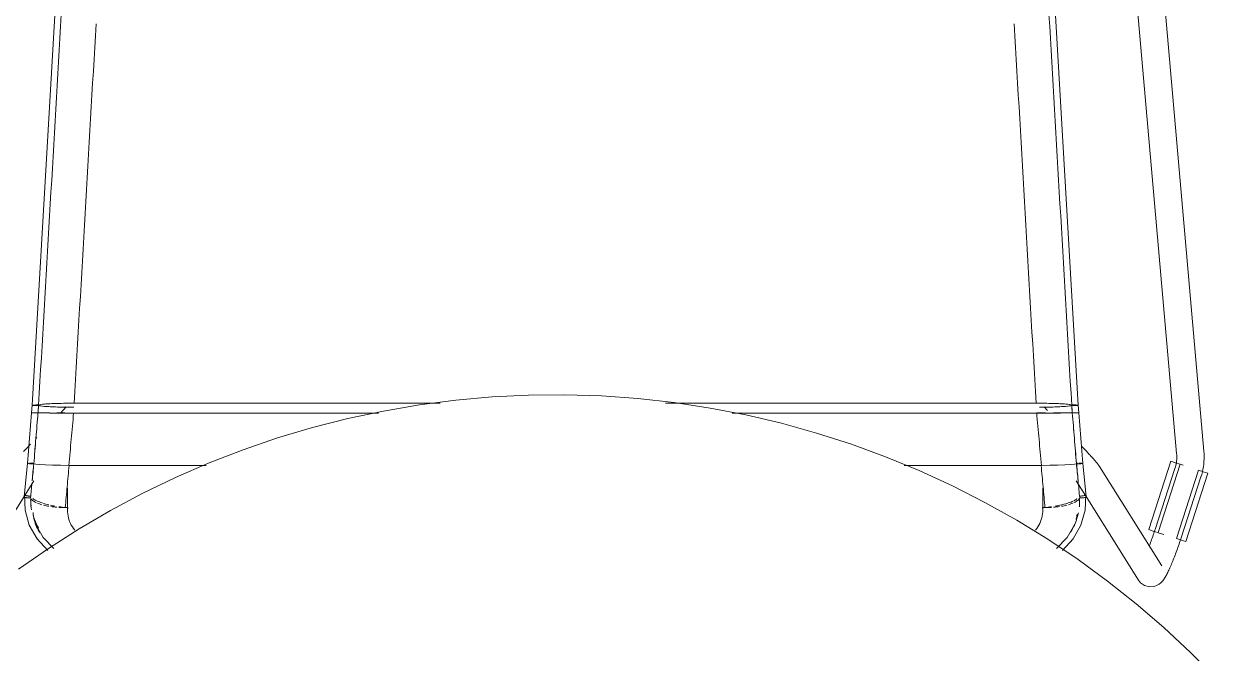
# Model space of a CAD drawing. Header units: millimetres. Extents: x 155927 to 326028, y -36033 to 97293.
# Drawn here: x 178558 to 179081, y 12592 to 12868 of the extents above; entities that cross this region are included whole.
import ezdxf

# ---------------------------------------------------------------- set-up
doc = ezdxf.new("R2010")
doc.units = ezdxf.units.MM
doc.header["$MEASUREMENT"] = 0
doc.layers.add('I-FURN', color=8, linetype='CONTINUOUS', lineweight=9)

msp = doc.modelspace()

# ---------------------------------------------------------------- linework, layer by layer
at = {"layer": 'I-FURN'}
for p, q in [((179075.83, 12680.44), (179036.88, 13123.77)), ((179026.58, 13103.89), (179063.88, 12679.39)), ((178561.88, 12700.57), (178581.16, 13032.48)), ((179020.68, 12700.57), (179001.4, 13032.48)), ((178763.62, 12704.2), (178747.69, 12702.77)), ((178779.6, 12704.99), (178763.62, 12704.2)), ((178795.6, 12705.13), (178779.6, 12704.99)), ((178811.59, 12704.64), (178795.6, 12705.13)), ((178827.55, 12703.51), (178811.59, 12704.64)), ((178843.45, 12701.74), (178827.55, 12703.51)), ((178561.87, 12700.57), (178561.6, 12697.21)), ((178561.94, 12700.6), (178561.88, 12700.57)), ((178561.88, 12700.57), (178561.94, 12700.54)), ((178562.13, 12700.62), (178561.94, 12700.6)), ((178561.94, 12700.54), (178562.13, 12700.51)), ((178562.42, 12700.64), (178562.13, 12700.62)), ((178562.13, 12700.51), (178562.43, 12700.49)), ((178562.8, 12700.66), (178562.42, 12700.64)), ((178562.43, 12700.49), (178562.81, 12700.47)), ((178563.25, 12700.67), (178562.8, 12700.66)), ((178562.81, 12700.47), (178563.26, 12700.46)), ((178563.74, 12700.68), (178563.25, 12700.67)), ((178563.26, 12700.46), (178563.75, 12700.46)), ((178564.24, 12700.68), (178563.74, 12700.68)), ((178563.75, 12700.46), (178564.25, 12700.46)), ((178564.71, 12700.67), (178564.24, 12700.68)), ((178564.25, 12700.46), (178564.72, 12700.47)), ((178565.6, 12700.88), (178564.71, 12700.67)), ((178564.72, 12700.47), (178565.62, 12700.26)), ((178567.35, 12701.07), (178565.6, 12700.88)), ((178565.62, 12700.26), (178567.37, 12700.07)), ((178569.85, 12701.23), (178567.35, 12701.07)), ((178567.37, 12700.07), (178569.87, 12699.9)), ((178572.98, 12701.36), (178569.85, 12701.23)), ((178569.87, 12699.9), (178572.99, 12699.78)), ((178576.54, 12701.43), (178572.98, 12701.36)), ((178572.99, 12699.78), (178576.54, 12699.7)), ((178576.84, 12699.82), (178574.27, 12697.15)), ((178580.33, 12701.46), (178576.54, 12701.43)), ((178576.54, 12699.7), (178580.22, 12699.67)), ((178740.9, 12701.46), (178580.33, 12701.46)), ((178580.33, 12701.46), (178740.9, 12701.46)), ((178716.05, 12698.02), (178700.4, 12694.7)), ((178731.82, 12700.71), (178716.05, 12698.02)), ((178747.69, 12702.77), (178731.82, 12700.71)), ((179002.23, 12701.46), (178839.63, 12701.46)), ((178839.63, 12701.46), (179002.23, 12701.46)), ((178859.27, 12699.34), (178843.45, 12701.74)), ((178874.98, 12696.3), (178859.27, 12699.34)), ((179006.02, 12701.43), (179002.23, 12701.46)), ((179003.77, 12699.68), (179006.02, 12699.7)), ((179007.19, 12698.29), (179005.72, 12699.82)), ((179009.58, 12701.36), (179006.02, 12701.43)), ((179006.02, 12699.7), (179009.57, 12699.78)), ((179009.57, 12699.78), (179012.69, 12699.9)), ((179012.71, 12701.23), (179009.58, 12701.36)), ((179012.69, 12699.9), (179015.19, 12700.07)), ((179015.21, 12701.07), (179012.71, 12701.23)), ((179015.19, 12700.07), (179016.94, 12700.26)), ((179016.96, 12700.88), (179015.21, 12701.07)), ((179016.94, 12700.26), (179017.84, 12700.47)), ((179017.85, 12700.67), (179016.96, 12700.88)), ((179017.84, 12700.47), (179018.31, 12700.46)), ((179018.32, 12700.68), (179017.85, 12700.67)), ((179018.31, 12700.46), (179018.81, 12700.46)), ((179018.82, 12700.68), (179018.32, 12700.68)), ((179018.81, 12700.46), (179019.3, 12700.46)), ((179019.31, 12700.67), (179018.82, 12700.68)), ((179019.3, 12700.46), (179019.75, 12700.47)), ((179019.76, 12700.66), (179019.31, 12700.67)), ((179019.75, 12700.47), (179020.13, 12700.49)), ((179020.14, 12700.64), (179019.76, 12700.66)), ((179020.13, 12700.49), (179020.43, 12700.51)), ((179020.43, 12700.62), (179020.14, 12700.64)), ((179020.62, 12700.6), (179020.43, 12700.62)), ((179020.43, 12700.51), (179020.62, 12700.54)), ((179020.68, 12700.57), (179020.62, 12700.6)), ((179020.62, 12700.54), (179020.68, 12700.57)), ((179020.69, 12700.57), (179020.96, 12697.21)), ((178559.78, 12675.01), (178561.6, 12697.21)), ((178561.67, 12697.21), (178561.6, 12697.21)), ((178561.6, 12697.21), (178561.67, 12697.21)), ((178561.67, 12697.21), (178561.6, 12697.21)), ((178561.6, 12697.21), (178561.67, 12697.21)), ((178561.86, 12697.2), (178561.67, 12697.21)), ((178561.67, 12697.21), (178561.86, 12697.21)), ((178561.86, 12697.21), (178561.67, 12697.21)), ((178561.67, 12697.21), (178561.85, 12697.2)), ((178561.85, 12697.2), (178562.15, 12697.2)), ((178561.86, 12697.21), (178562.15, 12697.21)), ((178562.15, 12697.21), (178561.86, 12697.21)), ((178562.15, 12697.2), (178561.86, 12697.2)), ((178562.15, 12697.21), (178562.54, 12697.22)), ((178562.53, 12697.22), (178562.15, 12697.21)), ((178562.53, 12697.2), (178562.15, 12697.2)), ((178562.15, 12697.2), (178562.53, 12697.2)), ((178562.99, 12697.22), (178562.53, 12697.22)), ((178562.98, 12697.2), (178562.53, 12697.2)), ((178562.53, 12697.2), (178562.98, 12697.2)), ((178562.54, 12697.22), (178562.99, 12697.22)), ((178563.47, 12697.2), (178562.98, 12697.2)), ((178562.98, 12697.2), (178563.47, 12697.2)), ((178562.99, 12697.22), (178563.48, 12697.22)), ((178563.48, 12697.22), (178562.99, 12697.22)), ((178563.97, 12697.2), (178563.47, 12697.2)), ((178563.47, 12697.2), (178563.97, 12697.2)), ((178563.48, 12697.22), (178563.98, 12697.22)), ((178563.97, 12697.22), (178563.48, 12697.22)), ((178564.44, 12697.22), (178563.97, 12697.22)), ((178564.44, 12697.2), (178563.97, 12697.2)), ((178563.97, 12697.2), (178564.44, 12697.2)), ((178563.98, 12697.22), (178564.45, 12697.22)), ((178565.33, 12697.19), (178564.44, 12697.2)), ((178564.44, 12697.2), (178565.32, 12697.19)), ((178565.32, 12697.19), (178567.07, 12697.17)), ((178567.07, 12697.17), (178565.33, 12697.19)), ((178565.34, 12697.23), (178567.1, 12697.24)), ((178567.09, 12697.24), (178565.34, 12697.23)), ((178567.07, 12697.17), (178569.58, 12697.16)), ((178569.57, 12697.16), (178567.08, 12697.17)), ((178569.59, 12697.26), (178567.09, 12697.24)), ((178567.1, 12697.24), (178569.59, 12697.26)), ((178572.71, 12697.15), (178569.58, 12697.16)), ((178569.58, 12697.16), (178572.71, 12697.15)), ((178576.27, 12697.27), (178572.71, 12697.26)), ((178576.28, 12697.15), (178572.71, 12697.15)), ((178572.71, 12697.15), (178576.28, 12697.15)), ((178572.72, 12697.26), (178576.27, 12697.27)), ((178580.06, 12697.15), (178576.28, 12697.15)), ((178576.28, 12697.15), (178580.06, 12697.15)), ((178713.8, 12697.15), (178580.06, 12697.15)), ((178580.06, 12697.15), (178713.8, 12697.15)), ((178700.4, 12694.7), (178684.89, 12690.75)), ((179002.5, 12697.15), (178868.86, 12697.15)), ((178868.86, 12697.15), (179002.5, 12697.15)), ((178890.55, 12692.64), (178874.98, 12696.3)), ((178905.97, 12688.36), (178890.55, 12692.64)), ((179006.28, 12697.15), (179002.5, 12697.15)), ((179002.5, 12697.15), (179006.28, 12697.15)), ((179002.51, 12697.27), (179006.29, 12697.27)), ((179006.29, 12697.27), (179002.51, 12697.27)), ((179009.85, 12697.15), (179006.28, 12697.15)), ((179006.28, 12697.15), (179009.85, 12697.15)), ((179009.84, 12697.26), (179012.97, 12697.26)), ((179012.97, 12697.26), (179009.85, 12697.26)), ((179012.98, 12697.16), (179009.85, 12697.15)), ((179009.85, 12697.15), (179012.98, 12697.16)), ((179012.97, 12697.26), (179015.46, 12697.24)), ((179015.47, 12697.24), (179012.97, 12697.26)), ((179015.48, 12697.17), (179012.98, 12697.16)), ((179012.98, 12697.16), (179015.49, 12697.17)), ((179015.46, 12697.24), (179017.22, 12697.23)), ((179017.22, 12697.23), (179015.47, 12697.24)), ((179017.23, 12697.19), (179015.49, 12697.17)), ((179015.49, 12697.17), (179017.24, 12697.19)), ((179018.12, 12697.2), (179017.23, 12697.19)), ((179017.24, 12697.19), (179018.12, 12697.2)), ((179018.11, 12697.22), (179018.58, 12697.22)), ((179018.59, 12697.22), (179018.12, 12697.22)), ((179018.59, 12697.2), (179018.12, 12697.2)), ((179018.12, 12697.2), (179018.59, 12697.2)), ((179018.58, 12697.22), (179019.08, 12697.22)), ((179019.08, 12697.22), (179018.59, 12697.22)), ((179019.09, 12697.2), (179018.59, 12697.2)), ((179018.59, 12697.2), (179019.09, 12697.2)), ((179019.08, 12697.22), (179019.57, 12697.22)), ((179019.57, 12697.22), (179019.08, 12697.22)), ((179019.58, 12697.2), (179019.09, 12697.2)), ((179019.09, 12697.2), (179019.58, 12697.2)), ((179019.57, 12697.22), (179020.02, 12697.22)), ((179020.03, 12697.22), (179019.57, 12697.22)), ((179020.03, 12697.2), (179019.58, 12697.2)), ((179019.58, 12697.2), (179020.03, 12697.2)), ((179020.02, 12697.22), (179020.41, 12697.21)), ((179020.41, 12697.21), (179020.03, 12697.22)), ((179020.41, 12697.2), (179020.03, 12697.2)), ((179020.03, 12697.2), (179020.41, 12697.2)), ((179020.7, 12697.2), (179020.41, 12697.2)), ((179020.41, 12697.2), (179020.71, 12697.2)), ((179020.89, 12697.21), (179020.96, 12697.21)), ((179020.96, 12697.21), (179020.89, 12697.21)), ((179020.89, 12697.21), (179020.96, 12697.21)), ((179020.96, 12697.21), (179020.89, 12697.21)), ((179022.78, 12675.01), (179020.96, 12697.21)), ((178684.89, 12690.75), (178669.56, 12686.19)), ((178921.2, 12683.47), (178905.97, 12688.36)), ((178559.8, 12682.05), (178560.24, 12682.52)), ((178560.24, 12682.52), (178560.69, 12683)), ((178560.69, 12683), (178561.15, 12683.48)), ((178563.5, 12685.97), (178563.99, 12686.47)), ((178669.56, 12686.19), (178654.42, 12681.02)), ((178936.22, 12677.97), (178921.2, 12683.47)), ((179022.76, 12682.05), (179022.32, 12682.52)), ((178558.13, 12680.25), (178558.53, 12680.69)), ((178558.53, 12680.69), (178558.95, 12681.13)), ((178558.95, 12681.13), (178559.37, 12681.59)), ((178559.37, 12681.59), (178559.8, 12682.05)), ((178654.42, 12681.02), (178639.5, 12675.24)), ((178951.02, 12671.88), (178936.22, 12677.97)), ((179023.19, 12681.59), (179022.76, 12682.05)), ((179023.61, 12681.13), (179023.19, 12681.59)), ((179024.03, 12680.69), (179023.61, 12681.13)), ((179024.43, 12680.25), (179024.03, 12680.69)), ((179024.82, 12679.83), (179024.43, 12680.25)), ((179025.2, 12679.41), (179024.82, 12679.83)), ((179025.57, 12679.01), (179025.2, 12679.41)), ((179025.93, 12678.62), (179025.57, 12679.01)), ((179026.27, 12678.24), (179025.93, 12678.62)), ((179026.6, 12677.88), (179026.27, 12678.24)), ((179026.91, 12677.53), (179026.6, 12677.88)), ((179027.22, 12677.19), (179026.91, 12677.53)), ((179027.5, 12676.87), (179027.22, 12677.19)), ((179063.88, 12679.39), (179063.92, 12678.73)), ((179063.93, 12677.41), (179063.9, 12676.75)), ((179063.92, 12678.73), (179063.94, 12678.07)), ((179063.94, 12678.07), (179063.93, 12677.41)), ((179075.84, 12680.39), (179075.83, 12680.44)), ((179075.91, 12679.25), (179075.84, 12680.39)), ((179075.86, 12675.83), (179075.92, 12676.97)), ((179075.94, 12678.11), (179075.91, 12679.25)), ((179075.92, 12676.97), (179075.94, 12678.11)), ((178558.35, 12660.52), (178559.77, 12675.01)), ((178559.84, 12675.03), (178559.77, 12675.01)), ((178559.77, 12675.01), (178559.84, 12674.98)), ((178559.78, 12675.01), (178559.84, 12675.03)), ((178559.84, 12674.98), (178559.78, 12675.01)), ((178560.02, 12675.06), (178559.84, 12675.03)), ((178559.84, 12675.03), (178560.03, 12675.06)), ((178559.84, 12674.98), (178560.03, 12674.96)), ((178560.32, 12675.08), (178560.02, 12675.06)), ((178560.03, 12675.06), (178560.32, 12675.08)), ((178560.03, 12674.96), (178560.33, 12674.94)), ((178560.33, 12674.94), (178560.03, 12674.96)), ((178560.33, 12674.94), (178560.71, 12674.92)), ((178560.71, 12674.92), (178560.33, 12674.94)), ((178561.15, 12675.11), (178560.7, 12675.1)), ((178560.7, 12675.1), (178561.15, 12675.11)), ((178560.71, 12674.92), (178561.16, 12674.91)), ((178561.17, 12674.91), (178560.71, 12674.92)), ((178561.64, 12675.11), (178561.15, 12675.11)), ((178561.15, 12675.11), (178561.64, 12675.11)), ((178561.16, 12674.91), (178561.65, 12674.9)), ((178561.66, 12674.9), (178561.17, 12674.91)), ((178562.14, 12675.11), (178561.64, 12675.11)), ((178561.64, 12675.11), (178562.14, 12675.11)), ((178561.65, 12674.9), (178562.15, 12674.91)), ((178562.16, 12674.91), (178561.66, 12674.9)), ((178562.61, 12675.1), (178562.14, 12675.11)), ((178562.14, 12675.11), (178562.61, 12675.1)), ((178562.15, 12674.91), (178562.62, 12674.92)), ((178562.63, 12674.92), (178562.16, 12674.91)), ((178562.62, 12674.92), (178563.51, 12674.72)), ((178563.51, 12674.72), (178562.63, 12674.92)), ((178565.23, 12674.55), (178563.51, 12674.72)), ((178563.51, 12674.72), (178565.25, 12674.54)), ((178567.69, 12674.39), (178565.25, 12674.54)), ((178565.25, 12674.54), (178567.73, 12674.39)), ((178570.76, 12674.28), (178567.72, 12674.39)), ((178567.73, 12674.39), (178570.83, 12674.28)), ((178574.27, 12674.21), (178570.82, 12674.28)), ((178570.83, 12674.28), (178574.26, 12674.21)), ((178574.36, 12674.2), (178578.12, 12674.18)), ((178578, 12674.18), (178574.36, 12674.2)), ((178578.12, 12674.18), (178638.24, 12674.18)), ((178638.24, 12674.18), (178578.12, 12674.18)), ((178639.5, 12675.24), (178624.82, 12668.88)), ((178944.32, 12674.18), (179004.44, 12674.18)), ((179004.44, 12674.18), (178944.32, 12674.18)), ((178965.55, 12665.2), (178951.02, 12671.88)), ((179004.44, 12674.18), (179008.2, 12674.2)), ((179008.2, 12674.2), (179004.56, 12674.18)), ((179011.74, 12674.28), (179008.29, 12674.21)), ((179008.3, 12674.21), (179011.73, 12674.28)), ((179011.73, 12674.28), (179014.83, 12674.39)), ((179014.87, 12674.39), (179011.8, 12674.28)), ((179014.83, 12674.39), (179017.31, 12674.54)), ((179017.31, 12674.54), (179014.87, 12674.39)), ((179017.31, 12674.54), (179019.05, 12674.72)), ((179019.05, 12674.72), (179017.33, 12674.55)), ((179019.93, 12674.92), (179019.05, 12674.72)), ((179019.05, 12674.72), (179019.94, 12674.92)), ((179020.4, 12674.91), (179019.93, 12674.92)), ((179019.94, 12674.92), (179020.41, 12674.91)), ((179020.42, 12675.11), (179019.95, 12675.1)), ((179019.95, 12675.1), (179020.42, 12675.11)), ((179020.9, 12674.9), (179020.4, 12674.91)), ((179020.41, 12674.91), (179020.91, 12674.9)), ((179021.39, 12674.91), (179020.9, 12674.9)), ((179020.91, 12674.9), (179021.4, 12674.91)), ((179021.41, 12675.11), (179020.92, 12675.11)), ((179020.92, 12675.11), (179021.41, 12675.11)), ((179021.85, 12674.92), (179021.39, 12674.91)), ((179021.4, 12674.91), (179021.85, 12674.92)), ((179021.86, 12675.1), (179021.41, 12675.11)), ((179021.41, 12675.11), (179021.86, 12675.1)), ((179021.85, 12674.92), (179022.23, 12674.94)), ((179022.23, 12674.94), (179021.85, 12674.92)), ((179022.24, 12675.08), (179021.86, 12675.1)), ((179021.86, 12675.1), (179022.24, 12675.08)), ((179022.23, 12674.94), (179022.53, 12674.96)), ((179022.53, 12674.96), (179022.23, 12674.94)), ((179022.54, 12675.06), (179022.24, 12675.08)), ((179022.24, 12675.08), (179022.53, 12675.06)), ((179022.53, 12675.06), (179022.72, 12675.03)), ((179022.53, 12674.96), (179022.72, 12674.98)), ((179022.72, 12675.03), (179022.54, 12675.06)), ((179022.79, 12675.01), (179022.72, 12675.03)), ((179022.72, 12675.03), (179022.78, 12675.01)), ((179022.78, 12675.01), (179022.72, 12674.98)), ((179022.72, 12674.98), (179022.79, 12675.01)), ((179024.21, 12660.52), (179022.79, 12675.01)), ((179027.78, 12676.56), (179027.5, 12676.87)), ((179028.03, 12676.27), (179027.78, 12676.56)), ((179028.28, 12675.99), (179028.03, 12676.27)), ((179028.51, 12675.72), (179028.28, 12675.99)), ((179028.72, 12675.47), (179028.51, 12675.72)), ((179028.92, 12675.23), (179028.72, 12675.47)), ((179029.11, 12675), (179028.92, 12675.23)), ((179029.29, 12674.77), (179029.11, 12675)), ((179029.47, 12674.55), (179029.29, 12674.77)), ((179029.64, 12674.32), (179029.47, 12674.55)), ((179029.82, 12674.07), (179029.64, 12674.32)), ((179030.04, 12673.74), (179029.82, 12674.07)), ((179057.34, 12630.16), (179030.04, 12673.74)), ((179061.39, 12675.98), (179051.7, 12645.97)), ((179063.13, 12672.83), (179054.42, 12646.02)), ((179055.74, 12644.66), (179065.43, 12674.67)), ((179061.39, 12675.98), (179063.34, 12675.35)), ((179063.14, 12672.86), (179063.13, 12672.83)), ((179063.33, 12673.49), (179063.14, 12672.86)), ((179063.5, 12674.13), (179063.33, 12673.49)), ((179063.34, 12675.35), (179065.31, 12674.71)), ((179063.64, 12674.78), (179063.5, 12674.13)), ((179063.75, 12675.43), (179063.64, 12674.78)), ((179063.84, 12676.09), (179063.75, 12675.43)), ((179073.5, 12672.07), (179063.81, 12642.06)), ((179063.9, 12676.75), (179063.84, 12676.09)), ((179065.53, 12674.64), (179066.69, 12674.26)), ((179073.62, 12672.03), (179075.59, 12671.39)), ((179075.16, 12671.32), (179075.4, 12672.44)), ((179075.4, 12672.44), (179075.6, 12673.56)), ((179075.6, 12673.56), (179075.76, 12674.69)), ((179075.76, 12674.69), (179075.86, 12675.83)), ((178558.82, 12661.18), (178562.69, 12667.37)), ((178624.82, 12668.88), (178610.41, 12661.93)), ((179019.87, 12667.37), (179023.91, 12660.92)), ((179065.83, 12642.31), (179074.54, 12669.12)), ((179077.54, 12670.76), (179067.86, 12640.75)), ((179074.54, 12669.12), (179074.87, 12670.21)), ((179074.87, 12670.21), (179075.16, 12671.32)), ((179075.59, 12671.39), (179077.54, 12670.76)), ((178558.47, 12661.41), (178558.76, 12654.5)), ((178577.41, 12664.14), (178577.41, 12654.38)), ((178610.41, 12661.93), (178596.29, 12654.41)), ((178979.81, 12657.94), (178965.55, 12665.2)), ((179005.15, 12654.38), (179005.15, 12664.14)), ((179024.09, 12661.41), (179023.8, 12654.5)), ((178535.39, 12623.79), (178558.42, 12660.55)), ((178993.77, 12650.12), (178979.81, 12657.94)), ((179024.14, 12660.55), (179047.17, 12623.79)), ((178558.76, 12654.5), (178560.63, 12647.98)), ((178577.47, 12655.63), (178576.42, 12655.63)), ((178596.29, 12654.41), (178582.48, 12646.33)), ((179006.14, 12655.63), (179005.09, 12655.63)), ((179023.8, 12654.5), (179021.93, 12647.98)), ((178560.63, 12647.98), (178564.02, 12641.97)), ((178563.34, 12648.38), (178566.71, 12642.55)), ((178582.48, 12646.33), (178569, 12637.71)), ((179007.4, 12641.75), (178993.77, 12650.12)), ((179019.22, 12648.38), (179015.85, 12642.55)), ((179021.93, 12647.98), (179018.54, 12641.97)), ((179053.65, 12645.34), (179051.7, 12645.97)), ((179054.08, 12645), (179054.31, 12645.69)), ((179054.31, 12645.69), (179054.42, 12646.02)), ((178564.02, 12641.97), (178568.77, 12636.82)), ((178566.71, 12642.55), (178571.39, 12637.64)), ((179020.69, 12632.83), (179007.4, 12641.75)), ((179015.85, 12642.55), (179011.17, 12637.64)), ((179018.54, 12641.97), (179013.79, 12636.82)), ((179052.21, 12639.66), (179052.45, 12640.3)), ((179052.45, 12640.3), (179052.68, 12640.95)), ((179052.68, 12640.95), (179052.92, 12641.6)), ((179052.92, 12641.6), (179053.15, 12642.27)), ((179053.15, 12642.27), (179053.39, 12642.94)), ((179053.39, 12642.94), (179053.62, 12643.62)), ((179053.62, 12643.62), (179053.85, 12644.31)), ((179055.62, 12644.7), (179053.65, 12645.34)), ((179053.85, 12644.31), (179054.08, 12645)), ((179055.84, 12644.63), (179058.32, 12643.83)), ((179065.9, 12641.38), (179063.93, 12642.02)), ((179064.94, 12639.64), (179065.19, 12640.38)), ((179065.19, 12640.38), (179065.44, 12641.11)), ((179065.44, 12641.11), (179065.68, 12641.85)), ((179065.68, 12641.85), (179065.83, 12642.31)), ((179067.86, 12640.75), (179065.9, 12641.38)), ((178569, 12637.71), (178555.88, 12628.56)), ((179013.79, 12636.82), (179013.75, 12636.79)), ((179051.98, 12639.04), (179052.21, 12639.66)), ((179063.17, 12634.71), (179063.42, 12635.38)), ((179063.42, 12635.38), (179063.68, 12636.07)), ((179063.68, 12636.07), (179063.93, 12636.77)), ((179063.93, 12636.77), (179064.19, 12637.48)), ((179064.19, 12637.48), (179064.44, 12638.19)), ((179064.44, 12638.19), (179064.69, 12638.92)), ((179064.69, 12638.92), (179064.94, 12639.64)), ((179033.61, 12623.4), (179020.69, 12632.83)), ((179061.17, 12629.77), (179061.42, 12630.34)), ((179061.42, 12630.34), (179061.66, 12630.92)), ((179061.66, 12630.92), (179061.91, 12631.51)), ((179061.91, 12631.51), (179062.16, 12632.12)), ((179062.16, 12632.12), (179062.41, 12632.75)), ((179062.41, 12632.75), (179062.66, 12633.39)), ((179062.66, 12633.39), (179062.91, 12634.04)), ((179062.91, 12634.04), (179063.17, 12634.71)), ((179058.35, 12624.32), (179058.6, 12624.7)), ((179058.6, 12624.7), (179058.84, 12625.1)), ((179058.84, 12625.1), (179059.08, 12625.5)), ((179059.08, 12625.5), (179059.31, 12625.91)), ((179059.31, 12625.91), (179059.54, 12626.33)), ((179059.54, 12626.33), (179059.77, 12626.77)), ((179059.77, 12626.77), (179060, 12627.23)), ((179060, 12627.23), (179060.23, 12627.7)), ((179060.23, 12627.7), (179060.46, 12628.19)), ((179060.46, 12628.19), (179060.7, 12628.7)), ((179060.7, 12628.7), (179060.93, 12629.23)), ((179060.93, 12629.23), (179061.17, 12629.77)), ((179046.14, 12613.45), (179033.61, 12623.4)), ((179048.07, 12622.66), (179047.17, 12623.79)), ((179048.07, 12622.66), (179049.8, 12621.44)), ((179049.8, 12621.44), (179052.03, 12620.85)), ((179052.03, 12620.85), (179054, 12621.03)), ((179054, 12621.03), (179055.38, 12621.55)), ((179055.38, 12621.55), (179056.29, 12622.11)), ((179056.29, 12622.11), (179056.92, 12622.63)), ((179056.92, 12622.63), (179057.39, 12623.1)), ((179057.39, 12623.1), (179057.76, 12623.52)), ((179057.76, 12623.52), (179058.07, 12623.93)), ((179058.07, 12623.93), (179058.35, 12624.32)), ((179058.27, 12603.01), (179046.14, 12613.45)), ((179069.96, 12592.1), (179058.27, 12603.01)), ((179081.21, 12580.73), (179069.96, 12592.1))]:
    msp.add_line(p, q, dxfattribs=at)
for points in [[(178584.03, 13032.67), (178580.81, 12977.43), (178574.37, 12866.83), (178567.93, 12756.07), (178564.71, 12700.67)], [(178998.53, 13032.67), (179001.75, 12977.43), (179008.19, 12866.83), (179014.63, 12756.07), (179017.85, 12700.67)], [(178580.33, 12701.46), (178583.52, 12756.99), (178586.72, 12812.52), (178589.92, 12867.95)], [(178992.65, 12867.95), (178995.84, 12812.49), (178999.04, 12756.99), (179002.23, 12701.46)], [(178564.72, 12700.47), (178564.12, 12700.45), (178562.61, 12700.45), (178561.87, 12700.53), (178561.87, 12700.57)], [(178564.44, 12697.2), (178564.48, 12697.78), (178564.57, 12698.93), (178564.66, 12700.09), (178564.71, 12700.67)], [(178564.45, 12697.22), (178564.49, 12697.76), (178564.58, 12698.84), (178564.67, 12699.93), (178564.72, 12700.47)], [(179018.11, 12697.22), (179018.07, 12697.76), (179017.98, 12698.84), (179017.89, 12699.93), (179017.84, 12700.47)], [(179018.12, 12697.2), (179018.08, 12697.78), (179017.99, 12698.93), (179017.9, 12700.09), (179017.85, 12700.67)], [(178564.44, 12697.2), (178564.14, 12693.48), (178563.53, 12686.05), (178562.93, 12678.62), (178562.63, 12674.92)], [(178579.03, 12685.65), (178579.38, 12689.48), (178579.72, 12693.31), (178580.06, 12697.15)], [(179002.5, 12697.15), (179002.84, 12693.31), (179003.18, 12689.48), (179003.53, 12685.65)], [(179018.12, 12697.2), (179018.42, 12693.48), (179019.03, 12686.05), (179019.63, 12678.62), (179019.93, 12674.92)], [(179018.64, 12690.89), (179018.67, 12690.48), (179018.71, 12690.07), (179018.74, 12689.66)], [(178578, 12674.18), (178578.35, 12678), (178578.69, 12681.82), (178579.03, 12685.65)], [(179003.53, 12685.65), (179003.87, 12681.82), (179004.21, 12678), (179004.56, 12674.18)], [(179019.04, 12686.05), (179019.34, 12682.4), (179019.65, 12678.75), (179019.95, 12675.1)], [(178561.9, 12667.38), (178562.14, 12669.87), (178562.38, 12672.39), (178562.62, 12674.92)], [(178561.9, 12668.02), (178562.13, 12670.3), (178562.36, 12672.6), (178562.59, 12674.91)], [(178576.42, 12655.63), (178576.68, 12658.65), (178577.22, 12664.79), (178577.81, 12671.04), (178578.12, 12674.18)], [(179006.14, 12655.63), (179005.88, 12658.65), (179005.34, 12664.79), (179004.75, 12671.04), (179004.44, 12674.18)], [(179021.37, 12659.96), (179021.13, 12662.4), (179020.66, 12667.35), (179020.18, 12672.39), (179019.94, 12674.92)], [(179020.66, 12668.02), (179020.42, 12670.36), (179020.19, 12672.73), (179019.95, 12675.1)], [(178561.19, 12659.96), (178561.4, 12662.12), (178561.61, 12664.31), (178561.82, 12666.51)], [(178558.53, 12661.26), (178558.57, 12661.22), (178558.7, 12661.13), (178558.99, 12660.99), (178559.38, 12660.88), (178559.84, 12660.78), (178560.33, 12660.72), (178560.83, 12660.68), (178561.14, 12660.69), (178561.29, 12660.69)], [(178563.74, 12657.79), (178563.04, 12658.12), (178561.9, 12658.82), (178561.33, 12659.57), (178561.19, 12659.96)], [(178561.23, 12659.13), (178561.24, 12658.23), (178561.3, 12657.33), (178561.41, 12656.44)], [(178561.53, 12654.68), (178561.34, 12655.91), (178561.3, 12657.17), (178561.3, 12658.43)], [(178562.2, 12659.61), (178562.61, 12659.28), (178563.13, 12658.96), (178563.77, 12658.65)], [(178564.02, 12658.53), (178564.65, 12658.24), (178565.4, 12657.96), (178566.22, 12657.7)], [(178566.17, 12656.91), (178565.44, 12657.11), (178564.8, 12657.35), (178564.2, 12657.59)], [(178566.64, 12657.54), (178567.44, 12657.29), (178568.32, 12657.06), (178569.24, 12656.84)], [(178569.22, 12656.23), (178568.38, 12656.37), (178567.57, 12656.54), (178566.83, 12656.72)], [(178569.9, 12656.69), (178570.54, 12656.55), (178571.21, 12656.41), (178571.89, 12656.29)], [(178572.71, 12655.79), (178571.81, 12655.87), (178570.92, 12655.97), (178570.07, 12656.09)], [(178573.58, 12656.04), (178574.06, 12655.98), (178574.53, 12655.92), (178575.01, 12655.87)], [(179007.55, 12655.86), (179008.03, 12655.92), (179008.5, 12655.98), (179008.96, 12656.04)], [(179012.49, 12656.09), (179011.64, 12655.97), (179010.77, 12655.85), (179009.86, 12655.79)], [(179015.72, 12656.73), (179014.98, 12656.54), (179014.18, 12656.38), (179013.34, 12656.23)], [(179016.37, 12657.69), (179017.18, 12657.95), (179017.99, 12658.24), (179018.54, 12658.53)], [(179018.37, 12657.59), (179017.79, 12657.35), (179017.13, 12657.11), (179016.39, 12656.91)], [(179018.79, 12658.65), (179019.43, 12658.96), (179019.82, 12659.28), (179020.15, 12659.6)], [(179021.37, 12659.96), (179021.23, 12659.57), (179020.66, 12658.82), (179019.52, 12658.12), (179018.83, 12657.79)], [(179021.34, 12658.43), (179021.33, 12657.6), (179021.29, 12656.78), (179021.21, 12655.96)], [(179021.23, 12657.18), (179021.29, 12657.83), (179021.3, 12658.48), (179021.29, 12659.13)], [(178576.42, 12655.63), (178575.47, 12655.63), (178574.55, 12655.67), (178573.64, 12655.72)], [(178577.42, 12654.11), (178577.41, 12654.61), (178577.42, 12655.12), (178577.47, 12655.63)], [(179005.09, 12655.63), (179005.14, 12655.12), (179005.16, 12654.61), (179005.15, 12654.1)], [(179008.93, 12655.72), (179008.02, 12655.67), (179007.09, 12655.63), (179006.14, 12655.63)], [(179019.71, 12650.56), (179019.97, 12651.27), (179020.15, 12652), (179020.28, 12652.73)]]:
    msp.add_open_spline(points, degree=3, dxfattribs=at)
for points, knots in [([(178561.87, 12700.57), (178561.87, 12700.59), (178562.01, 12700.61), (178562.4, 12700.65), (178562.79, 12700.66), (178563.24, 12700.67), (178563.74, 12700.68), (178564.24, 12700.68), (178564.56, 12700.67), (178564.71, 12700.67)], [-0.498493, -0.498493, -0.498493, -0.498493, -0.375, -0.3125, -0.25, -0.1875, -0.125, -0.0625, 0, 0, 0, 0]), ([(178564.71, 12700.67), (178564.99, 12700.81), (178566.37, 12701.02), (178569.73, 12701.24), (178572.9, 12701.37), (178576.5, 12701.44), (178579.05, 12701.46), (178580.33, 12701.46)], [-1, -1, -1, -1, -0.666667, -0.5, -0.333333, -0.166667, 0, 0, 0, 0]), ([(178580.22, 12699.67), (178577.7, 12699.68), (178573.93, 12699.73), (178569.75, 12699.9), (178566.4, 12700.12), (178565.01, 12700.32), (178564.72, 12700.47)], [-0.996036, -0.996036, -0.996036, -0.996036, -0.6666667, -0.5, -0.3333333, 0, 0, 0, 0]), ([(179002.23, 12701.46), (179003.51, 12701.46), (179006.06, 12701.44), (179009.66, 12701.37), (179012.83, 12701.24), (179016.19, 12701.02), (179017.57, 12700.81), (179017.85, 12700.67)], [-1, -1, -1, -1, -0.833333, -0.666667, -0.5, -0.333333, 0, 0, 0, 0]), ([(179017.84, 12700.47), (179017.55, 12700.32), (179016.16, 12700.12), (179012.81, 12699.9), (179009.65, 12699.77), (179006.54, 12699.7), (179004.53, 12699.68), (179003.77, 12699.68)], [-1, -1, -1, -1, -0.6666667, -0.5, -0.3333333, -0.1666667, -0.0664381, -0.0664381, -0.0664381, -0.0664381]), ([(179020.69, 12700.57), (179020.69, 12700.55), (179020.55, 12700.52), (179020.15, 12700.49), (179019.77, 12700.47), (179019.31, 12700.46), (179018.81, 12700.46), (179018.31, 12700.46), (179017.99, 12700.46), (179017.84, 12700.47)], [-0.5, -0.5, -0.5, -0.5, -0.375, -0.3125, -0.25, -0.1875, -0.125, -0.0625, 0, 0, 0, 0]), ([(179017.85, 12700.67), (179018.07, 12700.67), (179018.57, 12700.68), (179019.2, 12700.68), (179019.66, 12700.67), (179020.07, 12700.65), (179020.53, 12700.62), (179020.69, 12700.59), (179020.69, 12700.57)], [-1, -1, -1, -1, -0.90625, -0.8125, -0.765625, -0.71875, -0.625, -0.501507, -0.501507, -0.501507, -0.501507]), ([(178564.44, 12697.22), (178564.14, 12693.53), (178563.7, 12688.19), (178563.25, 12682.86), (178563.12, 12681.21)], [0, 0, 0, 0, 0.5, 0.7233886, 0.7233886, 0.7233886, 0.7233886]), ([(179021.27, 12660.69), (179021.49, 12660.68), (179021.98, 12660.69), (179022.73, 12660.78), (179023.4, 12660.93), (179023.83, 12661.1), (179023.99, 12661.22), (179024.03, 12661.26)], [-1, -1, -1, -1, -0.90625, -0.8125, -0.71875, -0.625, -0.5625, -0.5625, -0.5625, -0.5625]), ([(178561.19, 12659.96), (178561.04, 12659.94), (178560.76, 12659.91), (178560.33, 12659.89), (178559.96, 12659.9), (178559.67, 12659.93), (178559.4, 12659.96), (178559.15, 12660.01), (178558.92, 12660.07), (178558.73, 12660.14), (178558.53, 12660.24), (178558.43, 12660.32), (178558.4, 12660.37)], [0, 0, 0, 0, 0.0555556, 0.1111111, 0.1666667, 0.1944444, 0.2222222, 0.2777778, 0.3055556, 0.3333333, 0.3888889, 0.4444444, 0.4444444, 0.4444444, 0.4444444]), ([(179010.67, 12656.31), (179011.35, 12656.42), (179013.19, 12656.79), (179015.06, 12657.22), (179016.1, 12657.53)], [-0.7585604, -0.7585604, -0.7585604, -0.7585604, -0.6666667, -0.5, -0.5, -0.5, -0.5]), ([(179024.16, 12660.37), (179024.14, 12660.35), (179024.1, 12660.3), (179023.99, 12660.22), (179023.8, 12660.12), (179023.48, 12660.02), (179023.08, 12659.95), (179022.73, 12659.91), (179022.35, 12659.89), (179021.91, 12659.9), (179021.55, 12659.93), (179021.37, 12659.96)], [0.5555556, 0.5555556, 0.5555556, 0.5555556, 0.5833333, 0.6180556, 0.6527778, 0.7222222, 0.7916667, 0.8263889, 0.8611111, 0.9305556, 1, 1, 1, 1]), ([(178565.39, 12644.5), (178564.82, 12645.39), (178563.16, 12648.21), (178562.55, 12651.32), (178562.26, 12653.46)], [0.591443, 0.591443, 0.591443, 0.591443, 0.6666667, 0.8236682, 0.8236682, 0.8236682, 0.8236682]), ([(178562.26, 12652.35), (178562.66, 12651.01), (178563.39, 12649.05), (178564.39, 12647.22), (178564.74, 12646.65)], [0.2297626, 0.2297626, 0.2297626, 0.2297626, 0.3333333, 0.3824546, 0.3824546, 0.3824546, 0.3824546]), ([(178580.58, 12645.73), (178579.81, 12646.64), (178577.88, 12649.64), (178577.25, 12653.24), (178577.47, 12655.63)], [0.5, 0.5, 0.5, 0.5, 0.6666667, 1, 1, 1, 1]), ([(179005.09, 12655.63), (179005.31, 12653.24), (179004.68, 12649.64), (179002.75, 12646.64), (179001.98, 12645.73)], [0, 0, 0, 0, 0.3333333, 0.5, 0.5, 0.5, 0.5]), ([(179020.77, 12653.28), (179020.33, 12651.2), (179019.35, 12648.24), (179017.79, 12645.57), (179017.26, 12644.77)], [-0.8210019, -0.8210019, -0.8210019, -0.8210019, -0.6666667, -0.5975811, -0.5975811, -0.5975811, -0.5975811])]:
    msp.add_open_spline(points, degree=3, knots=knots, dxfattribs=at)

doc.saveas('drawing.dxf')
